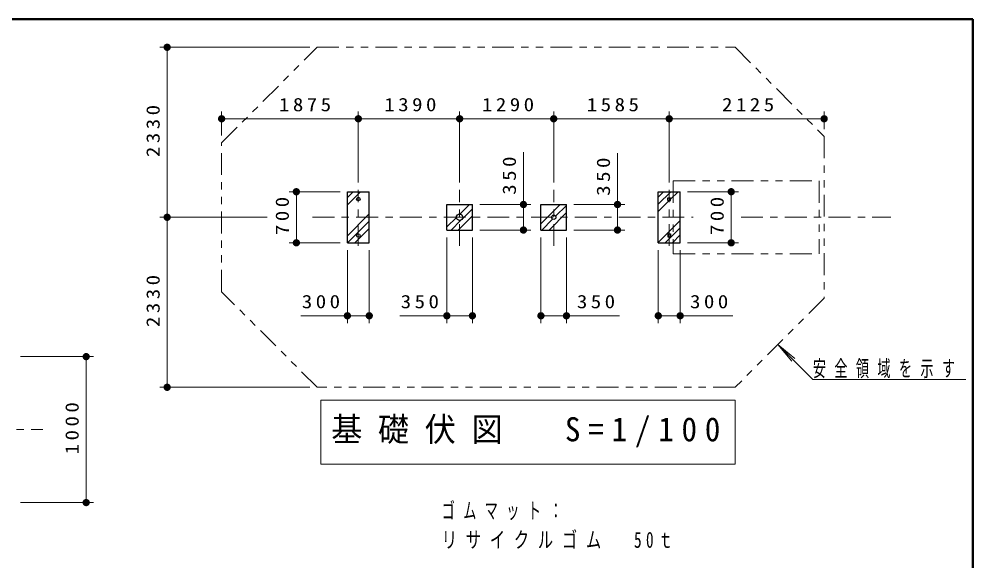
# Model space of a CAD drawing. Units: millimetres on the paper, scale 1:50, with parts at other scales. Extents: x -365 to 0, y 0 to 257.
# Drawn here: x -130.8 to 0, y 182.7 to 257 of the extents above; entities that cross this region are included whole.
import ezdxf

# ---------------------------------------------------------------- set-up
doc = ezdxf.new("R2010")
doc.units = ezdxf.units.MM
doc.linetypes.add('USER2', pattern=[6, 3, -1, 1, -1])
doc.linetypes.add('USER3', pattern=[8, 3, -1, 1, -1, 1, -1])
doc.layers.add('LY_1', color=7, linetype='Continuous', lineweight=13)
doc.layers.add('LY_2', color=7, linetype='Continuous', lineweight=13)
doc.styles.add('ＭＳ ゴシック', font='')
doc.styles.get('ＭＳ ゴシック').set_extended_font_data('MS Gothic')

# ---------------------------------------------------------------- blocks, each defined once
blk = doc.blocks.new('filled_dot')
at = {"color": 0, "linetype": 'Continuous', "lineweight": -2, "const_width": 1.25}
blk.add_lwpolyline([(-0.625, 0, 1), (0.625, 0, 1)], format="xyb", close=True, dxfattribs=at)

msp = doc.modelspace()

# ---------------------------------------------------------------- linework, layer by layer
at = {"layer": 'LY_1'}
for p, q in [((-90.962, 253.138), (-111.525, 253.138)), ((-110.525, 229.838), (-110.525, 253.138)), ((-103.056, 241.044), (-103.056, 244.338)), ((-84.306, 234.619), (-84.306, 244.338)), ((-70.406, 234.619), (-70.406, 244.338)), ((-57.506, 234.619), (-57.506, 244.338)), ((-41.656, 234.619), (-41.656, 244.338)), ((-20.406, 241.923), (-20.406, 244.338)), ((-103.056, 243.338), (-84.306, 243.338)), ((-84.306, 243.338), (-70.406, 243.338)), ((-70.406, 243.338), (-57.506, 243.338)), ((-57.506, 243.338), (-41.656, 243.338)), ((-41.656, 243.338), (-20.406, 243.338)), ((-61.656, 238.779), (-61.656, 228.088)), ((-48.756, 238.637), (-48.756, 228.088)), ((-86.806, 233.338), (-93.806, 233.338)), ((-92.806, 226.338), (-92.806, 233.338)), ((-85.806, 231.543), (-84.011, 233.338)), ((-85.806, 232.533), (-85.001, 233.338)), ((-43.156, 231.625), (-41.443, 233.338)), ((-43.156, 232.615), (-42.433, 233.338)), ((-41.466, 232.325), (-40.453, 233.338)), ((-39.156, 233.338), (-32.156, 233.338)), ((-33.156, 233.338), (-33.156, 226.338)), ((-70.379, 230.283), (-69.073, 231.588)), ((-67.656, 231.588), (-60.656, 231.588)), ((-59.256, 228.96), (-56.628, 231.588)), ((-54.756, 231.588), (-47.756, 231.588)), ((-43.156, 230.635), (-41.668, 232.123)), ((-85.806, 227.301), (-82.806, 230.301)), ((-69.989, 229.683), (-68.656, 231.016)), ((-58.148, 228.088), (-55.756, 230.481)), ((-57.242, 229.984), (-55.756, 231.47)), ((-96.812, 229.838), (-111.525, 229.838)), ((-110.525, 206.538), (-110.525, 229.838)), ((-85.778, 226.338), (-82.806, 229.311)), ((-72.156, 228.505), (-70.851, 229.811)), ((-71.583, 228.088), (-70.251, 229.421)), ((-70.593, 228.088), (-68.656, 230.026)), ((-59.138, 228.088), (-57.652, 229.575)), ((-43.156, 226.393), (-40.156, 229.393)), ((-84.789, 226.338), (-82.806, 228.321)), ((-67.656, 228.088), (-60.656, 228.088)), ((-54.756, 228.088), (-47.756, 228.088)), ((-42.221, 226.338), (-40.156, 228.403)), ((-72.156, 227.088), (-72.156, 215.338)), ((-68.656, 227.088), (-68.656, 215.338)), ((-59.256, 227.088), (-59.256, 215.338)), ((-55.756, 227.088), (-55.756, 215.338)), ((-41.231, 226.338), (-40.156, 227.413)), ((-86.806, 226.338), (-93.806, 226.338)), ((-85.806, 225.338), (-85.806, 215.338)), ((-82.806, 225.338), (-82.806, 215.338)), ((-43.156, 225.338), (-43.156, 215.338)), ((-40.156, 225.338), (-40.156, 215.338)), ((-39.156, 226.338), (-32.156, 226.338)), ((-82.806, 216.338), (-92.197, 216.338)), ((-68.656, 216.338), (-78.633, 216.338)), ((-48.468, 216.338), (-59.256, 216.338)), ((-32.95, 216.338), (-43.156, 216.338)), ((-26.749, 212.411), (-24.821, 210.113)), ((-26.749, 212.411), (-24.451, 210.483)), ((-21.96, 207.622), (-26.749, 212.411)), ((-130.636, 210.735), (-120.636, 210.735)), ((-130.636, 210.735), (-120.636, 210.735)), ((-121.636, 210.735), (-121.636, 190.735)), ((-121.636, 210.735), (-121.636, 190.735)), ((-21.96, 207.622), (-0.96, 207.622)), ((-90.962, 206.538), (-111.525, 206.538)), ((-89.426, 204.778), (-89.426, 195.978)), ((-32.626, 204.778), (-89.426, 204.778)), ((-32.626, 195.978), (-32.626, 204.778)), ((-89.426, 195.978), (-32.626, 195.978)), ((-130.636, 190.735), (-120.636, 190.735)), ((-130.636, 190.735), (-120.636, 190.735))]:
    msp.add_line(p, q, dxfattribs=at)
at = {"layer": 'LY_1', "linetype": 'USER3'}
for p, q in [((-41.098, 234.839), (-41.098, 224.839)), ((-41.098, 234.839), (-21.098, 234.839)), ((-21.098, 234.839), (-21.098, 224.839)), ((-41.098, 224.839), (-21.098, 224.839))]:
    msp.add_line(p, q, dxfattribs=at)
at = {"layer": 'LY_1', "lineweight": 25}
for p, q in [((-85.806, 233.338), (-82.806, 233.338)), ((-85.806, 226.338), (-85.806, 233.338)), ((-82.806, 226.338), (-82.806, 233.338)), ((-43.156, 233.338), (-40.156, 233.338)), ((-43.156, 226.338), (-43.156, 233.338)), ((-40.156, 226.338), (-40.156, 233.338)), ((-72.156, 231.588), (-68.656, 231.588)), ((-72.156, 228.088), (-72.156, 231.588)), ((-68.656, 228.088), (-68.656, 231.588)), ((-59.256, 228.088), (-59.256, 231.588)), ((-59.256, 231.588), (-55.756, 231.588)), ((-55.756, 228.088), (-55.756, 231.588)), ((-41.846, 232.123), (-41.846, 232.503)), ((-41.846, 232.503), (-41.466, 232.503)), ((-41.846, 232.123), (-41.466, 232.123)), ((-41.466, 232.123), (-41.466, 232.503)), ((-72.156, 228.088), (-68.656, 228.088)), ((-59.256, 228.088), (-55.756, 228.088)), ((-41.846, 227.553), (-41.846, 227.173)), ((-41.846, 227.553), (-41.466, 227.553)), ((-41.846, 227.173), (-41.466, 227.173)), ((-41.466, 227.553), (-41.466, 227.173)), ((-85.806, 226.338), (-82.806, 226.338)), ((-43.156, 226.338), (-40.156, 226.338))]:
    msp.add_line(p, q, dxfattribs=at)
at = {"layer": 'LY_1', "linetype": 'USER2'}
for p, q in [((-84.306, 225.91), (-84.306, 233.619)), ((-70.406, 225.91), (-70.406, 233.619)), ((-57.506, 225.91), (-57.506, 233.619)), ((-41.656, 225.91), (-41.656, 233.619)), ((-90.592, 229.838), (-38.376, 229.838)), ((-31.802, 229.838), (-11.27, 229.838)), ((-159.195, 200.735), (-127.58, 200.735))]:
    msp.add_line(p, q, dxfattribs=at)
at = {"layer": 'LY_1', "linetype": 'USER3'}
msp.add_lwpolyline([(-89.962, 206.538), (-103.056, 219.633), (-103.056, 240.044), (-89.962, 253.138), (-32.622, 253.138), (-20.406, 240.923), (-20.406, 218.754), (-32.622, 206.538)], close=True, dxfattribs=at)
at = {"layer": 'LY_1', "lineweight": 25}
for centre, radius in [((-84.306, 232.338), 0.243), ((-70.406, 229.838), 0.446), ((-57.506, 229.838), 0.301), ((-84.306, 227.338), 0.243)]:
    msp.add_circle(centre, radius, dxfattribs=at)
at = {"layer": 'LY_2', "lineweight": 50}
for p, q in [((0, 257), (-365, 257)), ((0, 0), (0, 257))]:
    msp.add_line(p, q, dxfattribs=at)

# ---------------------------------------------------------------- block references
at = {"layer": 'LY_1', "xscale": 0.4, "yscale": 0.4}
for p, rotation in [((-110.525, 253.138), 270), ((-84.306, 243.338), 180), ((-70.406, 243.338), 180), ((-57.506, 243.338), 180), ((-41.656, 243.338), 180), ((-20.406, 243.338), 180), ((-92.806, 233.338), 270), ((-33.156, 233.338), 270), ((-61.656, 231.588), 270), ((-48.756, 231.588), 270), ((-110.525, 229.838), 270), ((-110.525, 229.838), 90), ((-61.656, 228.088), 90), ((-48.756, 228.088), 90), ((-92.806, 226.338), 90), ((-33.156, 226.338), 90), ((-82.806, 216.338), 180), ((-68.656, 216.338), 180), ((-55.756, 216.338), 180), ((-40.156, 216.338), 180), ((-121.636, 210.735), 270), ((-121.636, 210.735), 270), ((-110.525, 206.538), 90), ((-121.636, 190.735), 90), ((-121.636, 190.735), 90)]:
    msp.add_blockref('filled_dot', p, dxfattribs=dict(at, rotation=rotation))
for p in [(-103.056, 243.338), (-84.306, 243.338), (-70.406, 243.338), (-57.506, 243.338), (-41.656, 243.338), (-85.806, 216.338), (-72.156, 216.338), (-59.256, 216.338), (-43.156, 216.338)]:
    msp.add_blockref('filled_dot', p, dxfattribs=at)

# ---------------------------------------------------------------- texts
at = {"layer": 'LY_1', "style": 'ＭＳ ゴシック'}
for s, insert, char_height, attachment_point in [('\\T1.33;\\W1.15;1875', (-91.376, 244.338), 1.833, 8), ('\\T1.33;\\W1.15;1390', (-76.933, 244.338), 1.833, 8), ('\\T1.33;\\W1.15;1290', (-63.533, 244.338), 1.833, 8), ('\\T1.33;\\W1.15;1585', (-49.154, 244.338), 1.833, 8), ('\\T1.33;\\W1.15;2125', (-30.603, 244.338), 1.833, 8), ('\\T1.33;\\W1.15;300', (-89.197, 217.338), 1.833, 8), ('\\T1.33;\\W1.15;350', (-75.633, 217.338), 1.833, 8), ('\\T1.33;\\W1.15;350', (-51.468, 217.338), 1.833, 8), ('\\T1.33;\\W1.15;300', (-35.95, 217.338), 1.833, 8), ('\\T1.64;\\W0.6;安全領域を示す', (-21.96, 207.772), 2.199, 7), ('\\T1.5;\\W0.95;基礎伏図\u3000S=1/100', (-88.026, 200.378), 3.299, 4), ('\\T1.64;\\W0.6;ゴムマット：', (-72.864, 190.735), 2.199, 1), ('\\T1.64;\\W0.6;ゴムマット：', (-72.864, 190.735), 2.199, 1), ('\\T1.64;\\W0.6;ゴムマット：', (-72.864, 190.735), 2.199, 1), ('\\T1.64;\\W0.6;ゴムマット：', (-72.864, 190.735), 2.199, 1), ('\\T1.64;\\W0.6;ゴムマット：', (-72.864, 190.735), 2.199, 1), ('\\T1.64;\\W0.6;ゴムマット：', (-72.864, 190.735), 2.199, 1), ('\\T1.64;\\W0.6;ゴムマット：', (-72.864, 190.735), 2.199, 1), ('\\T1.64;\\W0.6;ゴムマット：', (-72.864, 190.735), 2.199, 1), ('\\T1.57;\\W0.7;リサイクルゴム\u300050ｔ', (-72.864, 186.735), 2.199, 1), ('\\T1.57;\\W0.7;リサイクルゴム\u300050ｔ', (-72.864, 186.735), 2.199, 1), ('\\T1.57;\\W0.7;リサイクルゴム\u300050ｔ', (-72.864, 186.735), 2.199, 1), ('\\T1.57;\\W0.7;リサイクルゴム\u300050ｔ', (-72.864, 186.735), 2.199, 1), ('\\T1.57;\\W0.7;リサイクルゴム\u300050ｔ', (-72.864, 186.735), 2.199, 1), ('\\T1.57;\\W0.7;リサイクルゴム\u300050ｔ', (-72.864, 186.735), 2.199, 1), ('\\T1.57;\\W0.7;リサイクルゴム\u300050ｔ', (-72.864, 186.735), 2.199, 1), ('\\T1.57;\\W0.7;リサイクルゴム\u300050ｔ', (-72.864, 186.735), 2.199, 1)]:
    msp.add_mtext(s, dxfattribs=dict(at, insert=insert, char_height=char_height, attachment_point=attachment_point))
at = {"layer": 'LY_1', "char_height": 1.833, "attachment_point": 8, "rotation": 90, "style": 'ＭＳ ゴシック'}
for s, insert in [('\\T1.33;\\W1.15;2330', (-111.525, 241.898)), ('\\T1.33;\\W1.15;350', (-62.656, 235.779)), ('\\T1.33;\\W1.15;350', (-49.756, 235.637)), ('\\T1.33;\\W1.15;700', (-93.806, 230.255)), ('\\T1.33;\\W1.15;700', (-34.156, 230.255)), ('\\T1.33;\\W1.15;2330', (-111.525, 218.598)), ('\\T1.33;\\W1.15;1000', (-122.636, 201.156)), ('\\T1.33;\\W1.15;1000', (-122.636, 201.156))]:
    msp.add_mtext(s, dxfattribs=dict(at, insert=insert))

doc.saveas('drawing.dxf')
